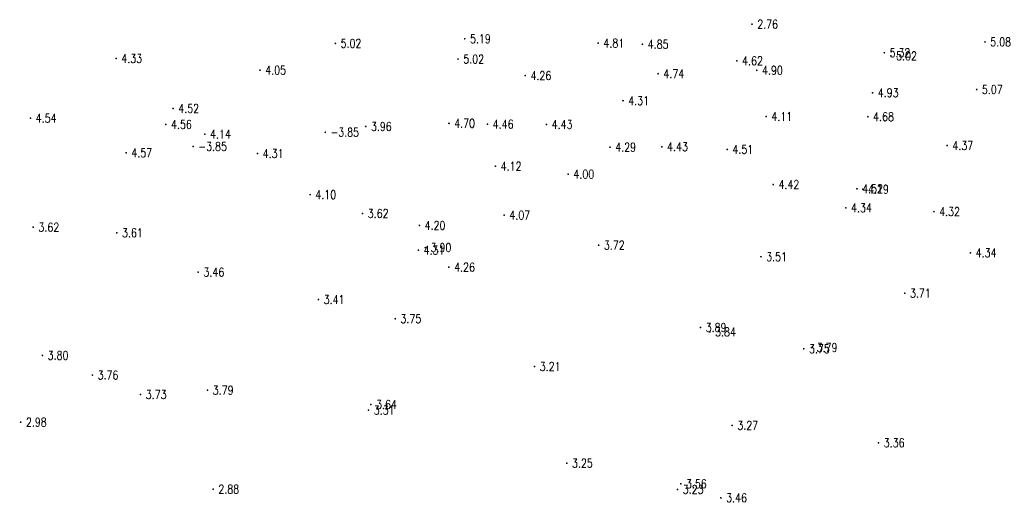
# Model space of a CAD drawing. Extents: x 476861 to 479475, y 2367369 to 2370541.
# Drawn here: x 478497.9 to 478611.8, y 2369030.4 to 2369085.9 of the extents above; entities that cross this region are included whole.
import ezdxf
from ezdxf.enums import TextEntityAlignment as Align

# ---------------------------------------------------------------- set-up
doc = ezdxf.new("R2010")
doc.units = 0
doc.header["$LTSCALE"] = 0.5
doc.layers.get('0').update_dxf_attribs({"linetype": 'CONTINUOUS'})
doc.layers.add('GCD', color=1, linetype='CONTINUOUS')
doc.styles.add('HZ', font='rs.shx', dxfattribs={"width": 0.8, "bigfont": 'hztxt.shx'})

# ---------------------------------------------------------------- blocks, each defined once
blk = doc.blocks.new('GC200')
at = {"linetype": 'Continuous', "const_width": 0.2, "flags": 128}
blk.add_lwpolyline([(-0.1, 0, 1), (0.1, 0, 1)], format="xyb", close=True, dxfattribs=at)

msp = doc.modelspace()

# ---------------------------------------------------------------- block references
at = {"layer": 'GCD', "linetype": 'Continuous'}
ref = msp.add_blockref('GC200', (478582.113, 2369085.411, 2.761), dxfattribs=dict(at, xscale=0.5, yscale=0.5, zscale=0.5))
ref.add_attrib('height', '2.76', dxfattribs={"linetype": 'Continuous', "height": 1, "style": 'HZ', "width": 0.8}).set_placement((478582.713, 2369085.411, 2.761), align=Align.MIDDLE_LEFT)
ref = msp.add_blockref('GC200', (478534.167, 2369083.197, 5.023), dxfattribs=dict(at, xscale=0.5, yscale=0.5, zscale=0.5))
ref.add_attrib('height', '5.02', dxfattribs={"linetype": 'Continuous', "height": 1, "style": 'HZ', "width": 0.8}).set_placement((478534.767, 2369083.197, 5.023), align=Align.MIDDLE_LEFT)
ref = msp.add_blockref('GC200', (478549.055, 2369083.73, 5.185), dxfattribs=dict(at, xscale=0.5, yscale=0.5, zscale=0.5))
ref.add_attrib('height', '5.19', dxfattribs={"linetype": 'Continuous', "height": 1, "style": 'HZ', "width": 0.8}).set_placement((478549.655, 2369083.73, 5.185), align=Align.MIDDLE_LEFT)
ref = msp.add_blockref('GC200', (478564.416, 2369083.228, 4.812), dxfattribs=dict(at, xscale=0.5, yscale=0.5, zscale=0.5))
ref.add_attrib('height', '4.81', dxfattribs={"linetype": 'Continuous', "height": 1, "style": 'HZ', "width": 0.8}).set_placement((478565.016, 2369083.228, 4.812), align=Align.MIDDLE_LEFT)
ref = msp.add_blockref('GC200', (478569.506, 2369083.093, 4.846), dxfattribs=dict(at, xscale=0.5, yscale=0.5, zscale=0.5))
ref.add_attrib('height', '4.85', dxfattribs={"linetype": 'Continuous', "height": 1, "style": 'HZ', "width": 0.8}).set_placement((478570.106, 2369083.093, 4.846), align=Align.MIDDLE_LEFT)
ref = msp.add_blockref('GC200', (478608.923, 2369083.359, 5.076), dxfattribs=dict(at, xscale=0.5, yscale=0.5, zscale=0.5))
ref.add_attrib('height', '5.08', dxfattribs={"linetype": 'Continuous', "height": 1, "style": 'HZ', "width": 0.8}).set_placement((478609.523, 2369083.359, 5.076), align=Align.MIDDLE_LEFT)
ref = msp.add_blockref('GC200', (478597.337, 2369082.115, 5.32), dxfattribs=dict(at, xscale=0.5, yscale=0.5, zscale=0.5))
ref.add_attrib('height', '5.32', dxfattribs={"linetype": 'Continuous', "height": 1, "style": 'HZ', "width": 0.8}).set_placement((478597.937, 2369082.115, 5.32), align=Align.MIDDLE_LEFT)
ref = msp.add_blockref('GC200', (478508.937, 2369081.457, 4.328), dxfattribs=dict(at, xscale=0.5, yscale=0.5, zscale=0.5))
ref.add_attrib('height', '4.33', dxfattribs={"linetype": 'Continuous', "height": 1, "style": 'HZ', "width": 0.8}).set_placement((478509.537, 2369081.457, 4.328), align=Align.MIDDLE_LEFT)
ref = msp.add_blockref('GC200', (478548.285, 2369081.395, 5.017), dxfattribs=dict(at, xscale=0.5, yscale=0.5, zscale=0.5))
ref.add_attrib('height', '5.02', dxfattribs={"linetype": 'Continuous', "height": 1, "style": 'HZ', "width": 0.8}).set_placement((478548.885, 2369081.395, 5.017), align=Align.MIDDLE_LEFT)
ref = msp.add_blockref('GC200', (478580.365, 2369081.19, 4.618), dxfattribs=dict(at, xscale=0.5, yscale=0.5, zscale=0.5))
ref.add_attrib('height', '4.62', dxfattribs={"linetype": 'Continuous', "height": 1, "style": 'HZ', "width": 0.8}).set_placement((478580.965, 2369081.19, 4.618), align=Align.MIDDLE_LEFT)
ref = msp.add_blockref('GC200', (478598.097, 2369081.751, 5.023), dxfattribs=dict(at, xscale=0.5, yscale=0.5, zscale=0.5))
ref.add_attrib('height', '5.02', dxfattribs={"linetype": 'Continuous', "height": 1, "style": 'HZ', "width": 0.8}).set_placement((478598.697, 2369081.751, 5.023), align=Align.MIDDLE_LEFT)
ref = msp.add_blockref('GC200', (478525.5, 2369080.116, 4.051), dxfattribs=dict(at, xscale=0.5, yscale=0.5, zscale=0.5))
ref.add_attrib('height', '4.05', dxfattribs={"linetype": 'Continuous', "height": 1, "style": 'HZ', "width": 0.8}).set_placement((478526.1, 2369080.116, 4.051), align=Align.MIDDLE_LEFT)
ref = msp.add_blockref('GC200', (478571.308, 2369079.709, 4.739), dxfattribs=dict(at, xscale=0.5, yscale=0.5, zscale=0.5))
ref.add_attrib('height', '4.74', dxfattribs={"linetype": 'Continuous', "height": 1, "style": 'HZ', "width": 0.8}).set_placement((478571.908, 2369079.709, 4.739), align=Align.MIDDLE_LEFT)
ref = msp.add_blockref('GC200', (478582.659, 2369080.096, 4.904), dxfattribs=dict(at, xscale=0.5, yscale=0.5, zscale=0.5))
ref.add_attrib('height', '4.90', dxfattribs={"linetype": 'Continuous', "height": 1, "style": 'HZ', "width": 0.8}).set_placement((478583.259, 2369080.096, 4.904), align=Align.MIDDLE_LEFT)
ref = msp.add_blockref('GC200', (478556.023, 2369079.486, 4.26), dxfattribs=dict(at, xscale=0.5, yscale=0.5, zscale=0.5))
ref.add_attrib('height', '4.26', dxfattribs={"linetype": 'Continuous', "height": 1, "style": 'HZ', "width": 0.8}).set_placement((478556.623, 2369079.486, 4.26), align=Align.MIDDLE_LEFT)
ref = msp.add_blockref('GC200', (478595.983, 2369077.516, 4.932), dxfattribs=dict(at, xscale=0.5, yscale=0.5, zscale=0.5))
ref.add_attrib('height', '4.93', dxfattribs={"linetype": 'Continuous', "height": 1, "style": 'HZ', "width": 0.8}).set_placement((478596.583, 2369077.516, 4.932), align=Align.MIDDLE_LEFT)
ref = msp.add_blockref('GC200', (478607.962, 2369077.886, 5.065), dxfattribs=dict(at, xscale=0.5, yscale=0.5, zscale=0.5))
ref.add_attrib('height', '5.07', dxfattribs={"linetype": 'Continuous', "height": 1, "style": 'HZ', "width": 0.8}).set_placement((478608.562, 2369077.886, 5.065), align=Align.MIDDLE_LEFT)
ref = msp.add_blockref('GC200', (478567.266, 2369076.601, 4.311), dxfattribs=dict(at, xscale=0.5, yscale=0.5, zscale=0.5))
ref.add_attrib('height', '4.31', dxfattribs={"linetype": 'Continuous', "height": 1, "style": 'HZ', "width": 0.8}).set_placement((478567.866, 2369076.601, 4.311), align=Align.MIDDLE_LEFT)
ref = msp.add_blockref('GC200', (478515.493, 2369075.707, 4.516), dxfattribs=dict(at, xscale=0.5, yscale=0.5, zscale=0.5))
ref.add_attrib('height', '4.52', dxfattribs={"linetype": 'Continuous', "height": 1, "style": 'HZ', "width": 0.8}).set_placement((478516.093, 2369075.707, 4.516), align=Align.MIDDLE_LEFT)
ref = msp.add_blockref('GC200', (478499.088, 2369074.588, 4.542), dxfattribs=dict(at, xscale=0.5, yscale=0.5, zscale=0.5))
ref.add_attrib('height', '4.54', dxfattribs={"linetype": 'Continuous', "height": 1, "style": 'HZ', "width": 0.8}).set_placement((478499.688, 2369074.588, 4.542), align=Align.MIDDLE_LEFT)
ref = msp.add_blockref('GC200', (478547.243, 2369073.994, 4.701), dxfattribs=dict(at, xscale=0.5, yscale=0.5, zscale=0.5))
ref.add_attrib('height', '4.70', dxfattribs={"linetype": 'Continuous', "height": 1, "style": 'HZ', "width": 0.8}).set_placement((478547.843, 2369073.994, 4.701), align=Align.MIDDLE_LEFT)
ref = msp.add_blockref('GC200', (478551.672, 2369073.891, 4.463), dxfattribs=dict(at, xscale=0.5, yscale=0.5, zscale=0.5))
ref.add_attrib('height', '4.46', dxfattribs={"linetype": 'Continuous', "height": 1, "style": 'HZ', "width": 0.8}).set_placement((478552.272, 2369073.891, 4.463), align=Align.MIDDLE_LEFT)
ref = msp.add_blockref('GC200', (478583.737, 2369074.779, 4.105), dxfattribs=dict(at, xscale=0.5, yscale=0.5, zscale=0.5))
ref.add_attrib('height', '4.11', dxfattribs={"linetype": 'Continuous', "height": 1, "style": 'HZ', "width": 0.8}).set_placement((478584.337, 2369074.779, 4.105), align=Align.MIDDLE_LEFT)
ref = msp.add_blockref('GC200', (478595.442, 2369074.758, 4.679), dxfattribs=dict(at, xscale=0.5, yscale=0.5, zscale=0.5))
ref.add_attrib('height', '4.68', dxfattribs={"linetype": 'Continuous', "height": 1, "style": 'HZ', "width": 0.8}).set_placement((478596.042, 2369074.758, 4.679), align=Align.MIDDLE_LEFT)
ref = msp.add_blockref('GC200', (478514.655, 2369073.87, 4.564), dxfattribs=dict(at, xscale=0.5, yscale=0.5, zscale=0.5))
ref.add_attrib('height', '4.56', dxfattribs={"linetype": 'Continuous', "height": 1, "style": 'HZ', "width": 0.8}).set_placement((478515.255, 2369073.87, 4.564), align=Align.MIDDLE_LEFT)
ref = msp.add_blockref('GC200', (478519.154, 2369072.744, 4.138), dxfattribs=dict(at, xscale=0.5, yscale=0.5, zscale=0.5))
ref.add_attrib('height', '4.14', dxfattribs={"linetype": 'Continuous', "height": 1, "style": 'HZ', "width": 0.8}).set_placement((478519.754, 2369072.744, 4.138), align=Align.MIDDLE_LEFT)
ref = msp.add_blockref('GC200', (478533.007, 2369072.961, -3.847), dxfattribs=dict(at, xscale=0.5, yscale=0.5, zscale=0.5))
ref.add_attrib('height', '-3.85', dxfattribs={"linetype": 'Continuous', "height": 1, "style": 'HZ', "width": 0.8}).set_placement((478533.607, 2369072.961, -3.847), align=Align.MIDDLE_LEFT)
ref = msp.add_blockref('GC200', (478537.659, 2369073.634, 3.955), dxfattribs=dict(at, xscale=0.5, yscale=0.5, zscale=0.5))
ref.add_attrib('height', '3.96', dxfattribs={"linetype": 'Continuous', "height": 1, "style": 'HZ', "width": 0.8}).set_placement((478538.259, 2369073.634, 3.955), align=Align.MIDDLE_LEFT)
ref = msp.add_blockref('GC200', (478558.458, 2369073.866, 4.433), dxfattribs=dict(at, xscale=0.5, yscale=0.5, zscale=0.5))
ref.add_attrib('height', '4.43', dxfattribs={"linetype": 'Continuous', "height": 1, "style": 'HZ', "width": 0.8}).set_placement((478559.058, 2369073.866, 4.433), align=Align.MIDDLE_LEFT)
ref = msp.add_blockref('GC200', (478510.089, 2369070.606, 4.566), dxfattribs=dict(at, xscale=0.5, yscale=0.5, zscale=0.5))
ref.add_attrib('height', '4.57', dxfattribs={"linetype": 'Continuous', "height": 1, "style": 'HZ', "width": 0.8}).set_placement((478510.689, 2369070.606, 4.566), align=Align.MIDDLE_LEFT)
ref = msp.add_blockref('GC200', (478517.809, 2369071.336, -3.847), dxfattribs=dict(at, xscale=0.5, yscale=0.5, zscale=0.5))
ref.add_attrib('height', '-3.85', dxfattribs={"linetype": 'Continuous', "height": 1, "style": 'HZ', "width": 0.8}).set_placement((478518.409, 2369071.336, -3.847), align=Align.MIDDLE_LEFT)
ref = msp.add_blockref('GC200', (478525.213, 2369070.515, 4.314), dxfattribs=dict(at, xscale=0.5, yscale=0.5, zscale=0.5))
ref.add_attrib('height', '4.31', dxfattribs={"linetype": 'Continuous', "height": 1, "style": 'HZ', "width": 0.8}).set_placement((478525.813, 2369070.515, 4.314), align=Align.MIDDLE_LEFT)
ref = msp.add_blockref('GC200', (478565.773, 2369071.254, 4.287), dxfattribs=dict(at, xscale=0.5, yscale=0.5, zscale=0.5))
ref.add_attrib('height', '4.29', dxfattribs={"linetype": 'Continuous', "height": 1, "style": 'HZ', "width": 0.8}).set_placement((478566.373, 2369071.254, 4.287), align=Align.MIDDLE_LEFT)
ref = msp.add_blockref('GC200', (478571.737, 2369071.302, 4.434), dxfattribs=dict(at, xscale=0.5, yscale=0.5, zscale=0.5))
ref.add_attrib('height', '4.43', dxfattribs={"linetype": 'Continuous', "height": 1, "style": 'HZ', "width": 0.8}).set_placement((478572.337, 2369071.302, 4.434), align=Align.MIDDLE_LEFT)
ref = msp.add_blockref('GC200', (478579.257, 2369070.995, 4.508), dxfattribs=dict(at, xscale=0.5, yscale=0.5, zscale=0.5))
ref.add_attrib('height', '4.51', dxfattribs={"linetype": 'Continuous', "height": 1, "style": 'HZ', "width": 0.8}).set_placement((478579.857, 2369070.995, 4.508), align=Align.MIDDLE_LEFT)
ref = msp.add_blockref('GC200', (478604.566, 2369071.432, 4.371), dxfattribs=dict(at, xscale=0.5, yscale=0.5, zscale=0.5))
ref.add_attrib('height', '4.37', dxfattribs={"linetype": 'Continuous', "height": 1, "style": 'HZ', "width": 0.8}).set_placement((478605.166, 2369071.432, 4.371), align=Align.MIDDLE_LEFT)
ref = msp.add_blockref('GC200', (478552.588, 2369069.051, 4.12), dxfattribs=dict(at, xscale=0.5, yscale=0.5, zscale=0.5))
ref.add_attrib('height', '4.12', dxfattribs={"linetype": 'Continuous', "height": 1, "style": 'HZ', "width": 0.8}).set_placement((478553.188, 2369069.051, 4.12), align=Align.MIDDLE_LEFT)
ref = msp.add_blockref('GC200', (478560.953, 2369068.149, 3.995), dxfattribs=dict(at, xscale=0.5, yscale=0.5, zscale=0.5))
ref.add_attrib('height', '4.00', dxfattribs={"linetype": 'Continuous', "height": 1, "style": 'HZ', "width": 0.8}).set_placement((478561.553, 2369068.149, 3.995), align=Align.MIDDLE_LEFT)
ref = msp.add_blockref('GC200', (478584.56, 2369066.948, 4.42), dxfattribs=dict(at, xscale=0.5, yscale=0.5, zscale=0.5))
ref.add_attrib('height', '4.42', dxfattribs={"linetype": 'Continuous', "height": 1, "style": 'HZ', "width": 0.8}).set_placement((478585.16, 2369066.948, 4.42), align=Align.MIDDLE_LEFT)
ref = msp.add_blockref('GC200', (478594.189, 2369066.462, 4.516), dxfattribs=dict(at, xscale=0.5, yscale=0.5, zscale=0.5))
ref.add_attrib('height', '4.52', dxfattribs={"linetype": 'Continuous', "height": 1, "style": 'HZ', "width": 0.8}).set_placement((478594.789, 2369066.462, 4.516), align=Align.MIDDLE_LEFT)
ref = msp.add_blockref('GC200', (478594.857, 2369066.403, 4.189), dxfattribs=dict(at, xscale=0.5, yscale=0.5, zscale=0.5))
ref.add_attrib('height', '4.19', dxfattribs={"linetype": 'Continuous', "height": 1, "style": 'HZ', "width": 0.8}).set_placement((478595.457, 2369066.403, 4.189), align=Align.MIDDLE_LEFT)
ref = msp.add_blockref('GC200', (478531.264, 2369065.784, 4.101), dxfattribs=dict(at, xscale=0.5, yscale=0.5, zscale=0.5))
ref.add_attrib('height', '4.10', dxfattribs={"linetype": 'Continuous', "height": 1, "style": 'HZ', "width": 0.8}).set_placement((478531.864, 2369065.784, 4.101), align=Align.MIDDLE_LEFT)
ref = msp.add_blockref('GC200', (478592.901, 2369064.273, 4.343), dxfattribs=dict(at, xscale=0.5, yscale=0.5, zscale=0.5))
ref.add_attrib('height', '4.34', dxfattribs={"linetype": 'Continuous', "height": 1, "style": 'HZ', "width": 0.8}).set_placement((478593.501, 2369064.273, 4.343), align=Align.MIDDLE_LEFT)
ref = msp.add_blockref('GC200', (478603.045, 2369063.834, 4.324), dxfattribs=dict(at, xscale=0.5, yscale=0.5, zscale=0.5))
ref.add_attrib('height', '4.32', dxfattribs={"linetype": 'Continuous', "height": 1, "style": 'HZ', "width": 0.8}).set_placement((478603.645, 2369063.834, 4.324), align=Align.MIDDLE_LEFT)
ref = msp.add_blockref('GC200', (478537.288, 2369063.622, 3.615), dxfattribs=dict(at, xscale=0.5, yscale=0.5, zscale=0.5))
ref.add_attrib('height', '3.62', dxfattribs={"linetype": 'Continuous', "height": 1, "style": 'HZ', "width": 0.8}).set_placement((478537.888, 2369063.622, 3.615), align=Align.MIDDLE_LEFT)
ref = msp.add_blockref('GC200', (478553.589, 2369063.429, 4.066), dxfattribs=dict(at, xscale=0.5, yscale=0.5, zscale=0.5))
ref.add_attrib('height', '4.07', dxfattribs={"linetype": 'Continuous', "height": 1, "style": 'HZ', "width": 0.8}).set_placement((478554.189, 2369063.429, 4.066), align=Align.MIDDLE_LEFT)
ref = msp.add_blockref('GC200', (478499.401, 2369062.034, 3.624), dxfattribs=dict(at, xscale=0.5, yscale=0.5, zscale=0.5))
ref.add_attrib('height', '3.62', dxfattribs={"linetype": 'Continuous', "height": 1, "style": 'HZ', "width": 0.8}).set_placement((478500.001, 2369062.034, 3.624), align=Align.MIDDLE_LEFT)
ref = msp.add_blockref('GC200', (478509.015, 2369061.386, 3.61), dxfattribs=dict(at, xscale=0.5, yscale=0.5, zscale=0.5))
ref.add_attrib('height', '3.61', dxfattribs={"linetype": 'Continuous', "height": 1, "style": 'HZ', "width": 0.8}).set_placement((478509.615, 2369061.386, 3.61), align=Align.MIDDLE_LEFT)
ref = msp.add_blockref('GC200', (478543.837, 2369062.246, 4.195), dxfattribs=dict(at, xscale=0.5, yscale=0.5, zscale=0.5))
ref.add_attrib('height', '4.20', dxfattribs={"linetype": 'Continuous', "height": 1, "style": 'HZ', "width": 0.8}).set_placement((478544.437, 2369062.246, 4.195), align=Align.MIDDLE_LEFT)
ref = msp.add_blockref('GC200', (478543.721, 2369059.392, 4.313), dxfattribs=dict(at, xscale=0.5, yscale=0.5, zscale=0.5))
ref.add_attrib('height', '4.31', dxfattribs={"linetype": 'Continuous', "height": 1, "style": 'HZ', "width": 0.8}).set_placement((478544.321, 2369059.392, 4.313), align=Align.MIDDLE_LEFT)
ref = msp.add_blockref('GC200', (478544.522, 2369059.688, 3.901), dxfattribs=dict(at, xscale=0.5, yscale=0.5, zscale=0.5))
ref.add_attrib('height', '3.90', dxfattribs={"linetype": 'Continuous', "height": 1, "style": 'HZ', "width": 0.8}).set_placement((478545.122, 2369059.688, 3.901), align=Align.MIDDLE_LEFT)
ref = msp.add_blockref('GC200', (478564.467, 2369059.969, 3.72), dxfattribs=dict(at, xscale=0.5, yscale=0.5, zscale=0.5))
ref.add_attrib('height', '3.72', dxfattribs={"linetype": 'Continuous', "height": 1, "style": 'HZ', "width": 0.8}).set_placement((478565.067, 2369059.969, 3.72), align=Align.MIDDLE_LEFT)
ref = msp.add_blockref('GC200', (478607.244, 2369059.084, 4.34), dxfattribs=dict(at, xscale=0.5, yscale=0.5, zscale=0.5))
ref.add_attrib('height', '4.34', dxfattribs={"linetype": 'Continuous', "height": 1, "style": 'HZ', "width": 0.8}).set_placement((478607.844, 2369059.084, 4.34), align=Align.MIDDLE_LEFT)
ref = msp.add_blockref('GC200', (478583.143, 2369058.635, 3.51), dxfattribs=dict(at, xscale=0.5, yscale=0.5, zscale=0.5))
ref.add_attrib('height', '3.51', dxfattribs={"linetype": 'Continuous', "height": 1, "style": 'HZ', "width": 0.8}).set_placement((478583.743, 2369058.635, 3.51), align=Align.MIDDLE_LEFT)
ref = msp.add_blockref('GC200', (478518.387, 2369056.87, 3.46), dxfattribs=dict(at, xscale=0.5, yscale=0.5, zscale=0.5))
ref.add_attrib('height', '3.46', dxfattribs={"linetype": 'Continuous', "height": 1, "style": 'HZ', "width": 0.8}).set_placement((478518.987, 2369056.87, 3.46), align=Align.MIDDLE_LEFT)
ref = msp.add_blockref('GC200', (478547.238, 2369057.439, 4.259), dxfattribs=dict(at, xscale=0.5, yscale=0.5, zscale=0.5))
ref.add_attrib('height', '4.26', dxfattribs={"linetype": 'Continuous', "height": 1, "style": 'HZ', "width": 0.8}).set_placement((478547.838, 2369057.439, 4.259), align=Align.MIDDLE_LEFT)
ref = msp.add_blockref('GC200', (478532.217, 2369053.707, 3.41), dxfattribs=dict(at, xscale=0.5, yscale=0.5, zscale=0.5))
ref.add_attrib('height', '3.41', dxfattribs={"linetype": 'Continuous', "height": 1, "style": 'HZ', "width": 0.8}).set_placement((478532.817, 2369053.707, 3.41), align=Align.MIDDLE_LEFT)
ref = msp.add_blockref('GC200', (478599.684, 2369054.437, 3.712), dxfattribs=dict(at, xscale=0.5, yscale=0.5, zscale=0.5))
ref.add_attrib('height', '3.71', dxfattribs={"linetype": 'Continuous', "height": 1, "style": 'HZ', "width": 0.8}).set_placement((478600.284, 2369054.437, 3.712), align=Align.MIDDLE_LEFT)
ref = msp.add_blockref('GC200', (478541.055, 2369051.507, 3.745), dxfattribs=dict(at, xscale=0.5, yscale=0.5, zscale=0.5))
ref.add_attrib('height', '3.75', dxfattribs={"linetype": 'Continuous', "height": 1, "style": 'HZ', "width": 0.8}).set_placement((478541.655, 2369051.507, 3.745), align=Align.MIDDLE_LEFT)
ref = msp.add_blockref('GC200', (478576.172, 2369050.498, 3.892), dxfattribs=dict(at, xscale=0.5, yscale=0.5, zscale=0.5))
ref.add_attrib('height', '3.89', dxfattribs={"linetype": 'Continuous', "height": 1, "style": 'HZ', "width": 0.8}).set_placement((478576.772, 2369050.498, 3.892), align=Align.MIDDLE_LEFT)
ref = msp.add_blockref('GC200', (478577.266, 2369049.982, 3.843), dxfattribs=dict(at, xscale=0.5, yscale=0.5, zscale=0.5))
ref.add_attrib('height', '3.84', dxfattribs={"linetype": 'Continuous', "height": 1, "style": 'HZ', "width": 0.8}).set_placement((478577.866, 2369049.982, 3.843), align=Align.MIDDLE_LEFT)
ref = msp.add_blockref('GC200', (478588.061, 2369048.045, 3.751), dxfattribs=dict(at, xscale=0.5, yscale=0.5, zscale=0.5))
ref.add_attrib('height', '3.75', dxfattribs={"linetype": 'Continuous', "height": 1, "style": 'HZ', "width": 0.8}).set_placement((478588.661, 2369048.045, 3.751), align=Align.MIDDLE_LEFT)
ref = msp.add_blockref('GC200', (478588.947, 2369048.183, 3.787), dxfattribs=dict(at, xscale=0.5, yscale=0.5, zscale=0.5))
ref.add_attrib('height', '3.79', dxfattribs={"linetype": 'Continuous', "height": 1, "style": 'HZ', "width": 0.8}).set_placement((478589.547, 2369048.183, 3.787), align=Align.MIDDLE_LEFT)
ref = msp.add_blockref('GC200', (478500.457, 2369047.282, 3.804), dxfattribs=dict(at, xscale=0.5, yscale=0.5, zscale=0.5))
ref.add_attrib('height', '3.80', dxfattribs={"linetype": 'Continuous', "height": 1, "style": 'HZ', "width": 0.8}).set_placement((478501.057, 2369047.282, 3.804), align=Align.MIDDLE_LEFT)
ref = msp.add_blockref('GC200', (478557.09, 2369046.004, 3.212), dxfattribs=dict(at, xscale=0.5, yscale=0.5, zscale=0.5))
ref.add_attrib('height', '3.21', dxfattribs={"linetype": 'Continuous', "height": 1, "style": 'HZ', "width": 0.8}).set_placement((478557.69, 2369046.004, 3.212), align=Align.MIDDLE_LEFT)
ref = msp.add_blockref('GC200', (478506.211, 2369045.019, 3.759), dxfattribs=dict(at, xscale=0.5, yscale=0.5, zscale=0.5))
ref.add_attrib('height', '3.76', dxfattribs={"linetype": 'Continuous', "height": 1, "style": 'HZ', "width": 0.8}).set_placement((478506.811, 2369045.019, 3.759), align=Align.MIDDLE_LEFT)
ref = msp.add_blockref('GC200', (478519.451, 2369043.277, 3.786), dxfattribs=dict(at, xscale=0.5, yscale=0.5, zscale=0.5))
ref.add_attrib('height', '3.79', dxfattribs={"linetype": 'Continuous', "height": 1, "style": 'HZ', "width": 0.8}).set_placement((478520.051, 2369043.277, 3.786), align=Align.MIDDLE_LEFT)
ref = msp.add_blockref('GC200', (478511.749, 2369042.779, 3.725), dxfattribs=dict(at, xscale=0.5, yscale=0.5, zscale=0.5))
ref.add_attrib('height', '3.73', dxfattribs={"linetype": 'Continuous', "height": 1, "style": 'HZ', "width": 0.8}).set_placement((478512.349, 2369042.779, 3.725), align=Align.MIDDLE_LEFT)
ref = msp.add_blockref('GC200', (478537.977, 2369040.982, 3.312), dxfattribs=dict(at, xscale=0.5, yscale=0.5, zscale=0.5))
ref.add_attrib('height', '3.31', dxfattribs={"linetype": 'Continuous', "height": 1, "style": 'HZ', "width": 0.8}).set_placement((478538.577, 2369040.982, 3.312), align=Align.MIDDLE_LEFT)
ref = msp.add_blockref('GC200', (478538.248, 2369041.63, 3.635), dxfattribs=dict(at, xscale=0.5, yscale=0.5, zscale=0.5))
ref.add_attrib('height', '3.64', dxfattribs={"linetype": 'Continuous', "height": 1, "style": 'HZ', "width": 0.8}).set_placement((478538.848, 2369041.63, 3.635), align=Align.MIDDLE_LEFT)
ref = msp.add_blockref('GC200', (478497.959, 2369039.601, 2.975), dxfattribs=dict(at, xscale=0.5, yscale=0.5, zscale=0.5))
ref.add_attrib('height', '2.98', dxfattribs={"linetype": 'Continuous', "height": 1, "style": 'HZ', "width": 0.8}).set_placement((478498.559, 2369039.601, 2.975), align=Align.MIDDLE_LEFT)
ref = msp.add_blockref('GC200', (478579.821, 2369039.226, 3.268), dxfattribs=dict(at, xscale=0.5, yscale=0.5, zscale=0.5))
ref.add_attrib('height', '3.27', dxfattribs={"linetype": 'Continuous', "height": 1, "style": 'HZ', "width": 0.8}).set_placement((478580.421, 2369039.226, 3.268), align=Align.MIDDLE_LEFT)
ref = msp.add_blockref('GC200', (478596.662, 2369037.223, 3.358), dxfattribs=dict(at, xscale=0.5, yscale=0.5, zscale=0.5))
ref.add_attrib('height', '3.36', dxfattribs={"linetype": 'Continuous', "height": 1, "style": 'HZ', "width": 0.8}).set_placement((478597.262, 2369037.223, 3.358), align=Align.MIDDLE_LEFT)
ref = msp.add_blockref('GC200', (478560.79, 2369034.876, 3.253), dxfattribs=dict(at, xscale=0.5, yscale=0.5, zscale=0.5))
ref.add_attrib('height', '3.25', dxfattribs={"linetype": 'Continuous', "height": 1, "style": 'HZ', "width": 0.8}).set_placement((478561.39, 2369034.876, 3.253), align=Align.MIDDLE_LEFT)
ref = msp.add_blockref('GC200', (478520.099, 2369031.886, 2.881), dxfattribs=dict(at, xscale=0.5, yscale=0.5, zscale=0.5))
ref.add_attrib('height', '2.88', dxfattribs={"linetype": 'Continuous', "height": 1, "style": 'HZ', "width": 0.8}).set_placement((478520.699, 2369031.886, 2.881), align=Align.MIDDLE_LEFT)
ref = msp.add_blockref('GC200', (478573.537, 2369031.858, 3.228), dxfattribs=dict(at, xscale=0.5, yscale=0.5, zscale=0.5))
ref.add_attrib('height', '3.23', dxfattribs={"linetype": 'Continuous', "height": 1, "style": 'HZ', "width": 0.8}).set_placement((478574.137, 2369031.858, 3.228), align=Align.MIDDLE_LEFT)
ref = msp.add_blockref('GC200', (478573.908, 2369032.501, 3.561), dxfattribs=dict(at, xscale=0.5, yscale=0.5, zscale=0.5))
ref.add_attrib('height', '3.56', dxfattribs={"linetype": 'Continuous', "height": 1, "style": 'HZ', "width": 0.8}).set_placement((478574.508, 2369032.501, 3.561), align=Align.MIDDLE_LEFT)
ref = msp.add_blockref('GC200', (478578.536, 2369030.885, 3.459), dxfattribs=dict(at, xscale=0.5, yscale=0.5, zscale=0.5))
ref.add_attrib('height', '3.46', dxfattribs={"linetype": 'Continuous', "height": 1, "style": 'HZ', "width": 0.8}).set_placement((478579.136, 2369030.885, 3.459), align=Align.MIDDLE_LEFT)

doc.saveas('drawing.dxf')
